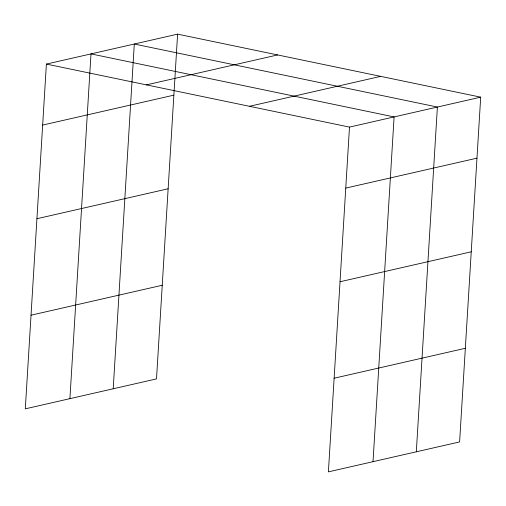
<?xml version="1.0" encoding="UTF-8"?>
<svg xmlns="http://www.w3.org/2000/svg" width="506" height="506" viewBox="0 0 506 506"><rect width="100%" height="100%" fill="white"/><g stroke="black" fill="none" stroke-linecap="round" stroke-linejoin="round"><path stroke-width="0.76" d="M177.6 34.142L46.388 64.079L25.3 408.835L156.512 378.899L177.6 34.142L480.7 97.165L459.612 441.921L328.4 471.858L349.488 127.101L480.7 97.165M69.91 398.658L90.998 53.902L394.098 116.924L373.017 461.681M113.211 388.779L134.299 44.022L437.399 107.044L416.312 451.801M146.411 84.875L277.623 54.939M42.656 125.077L173.868 95.141M249.464 106.304L380.676 76.368M36.925 218.718L168.137 188.782M345.756 188.099L476.968 158.163M31.024 315.194L162.236 285.257M340.032 281.741L471.244 251.805M334.131 378.216L465.343 348.28M46.388 64.079L349.488 127.101"/></g></svg>
